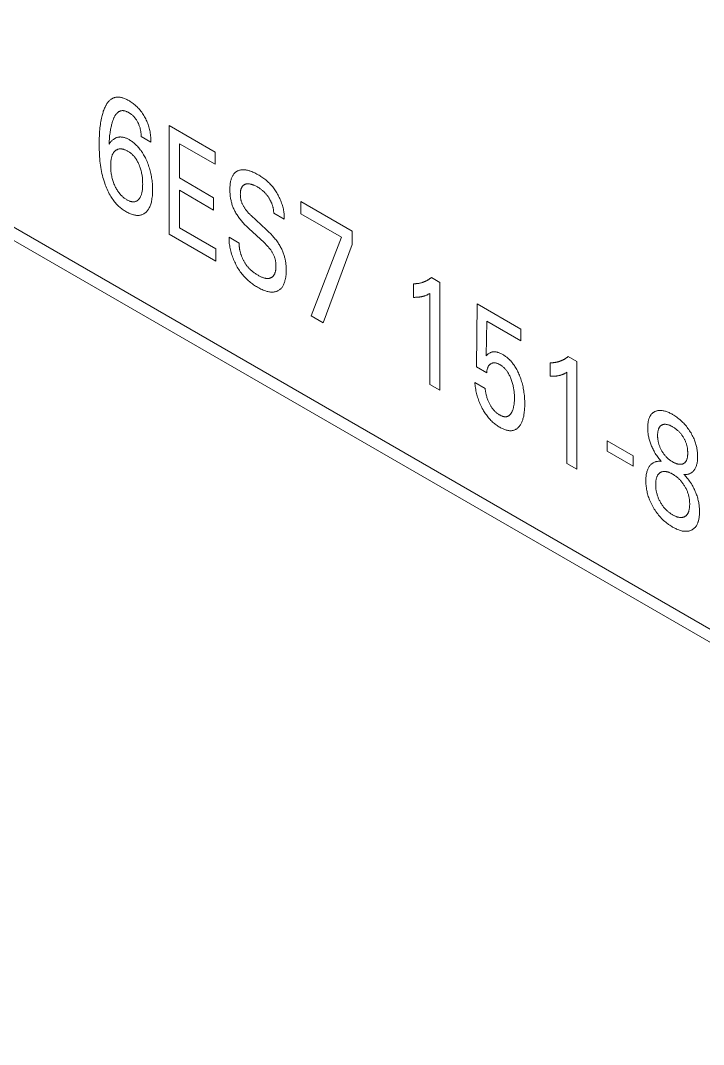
# Model space of a CAD drawing. Header units: inches. Extents: x 67248 to 85686, y -40174 to -31152.
# Drawn here: x 75342.52 to 75351.95, y -37990.27 to -37976.13 of the extents above; entities that cross this region are included whole.
import ezdxf

# ---------------------------------------------------------------- set-up
doc = ezdxf.new("R2010")
doc.units = ezdxf.units.IN
doc.header["$MEASUREMENT"] = 0

# ---------------------------------------------------------------- blocks, each defined once
blk = doc.blocks.new('ET200S')
at = {"lineweight": 0}
for p, q in [((42.434, -46.953), (64.727, -59.824)), ((42.538, -47.182), (64.83, -60.053)), ((49.005, -48.297), (49.591, -48.636)), ((49.005, -49.685), (49.005, -48.297)), ((48.772, -48.51), (48.646, -48.437)), ((49.591, -48.793), (49.136, -48.53)), ((49.136, -48.53), (49.136, -48.968)), ((49.591, -48.636), (49.591, -48.793)), ((49.136, -48.968), (49.573, -49.22)), ((49.573, -49.378), (49.136, -49.126)), ((49.136, -49.126), (49.136, -49.604)), ((49.573, -49.22), (49.573, -49.378)), ((50.69, -49.27), (51.344, -49.648)), ((50.69, -49.426), (50.69, -49.27)), ((50.054, -49.45), (50.247, -49.628)), ((50.476, -49.494), (50.343, -49.417)), ((51.208, -49.725), (50.69, -49.426)), ((49.136, -49.604), (49.603, -49.873)), ((50.218, -49.795), (50.025, -49.616)), ((49.603, -50.031), (49.005, -49.685)), ((49.77, -49.725), (49.902, -49.801)), ((50.82, -50.733), (51.208, -49.725)), ((51.344, -49.648), (51.344, -49.818)), ((49.603, -49.873), (49.603, -50.031)), ((51.344, -49.818), (50.975, -50.823)), ((52.358, -50.241), (52.467, -50.304)), ((52.128, -50.495), (52.128, -50.321)), ((52.467, -50.304), (52.467, -51.684)), ((52.338, -51.61), (52.338, -50.444)), ((52.936, -51.386), (52.944, -50.579)), ((52.944, -50.579), (53.501, -50.901)), ((50.975, -50.823), (50.82, -50.733)), ((53.065, -50.8), (53.057, -51.243)), ((53.501, -51.052), (53.065, -50.8)), ((53.501, -50.901), (53.501, -51.052)), ((53.878, -51.505), (53.878, -51.332)), ((54.108, -51.251), (54.217, -51.314)), ((54.217, -51.314), (54.217, -52.695)), ((53.065, -51.461), (52.936, -51.386)), ((54.088, -52.62), (54.088, -51.454)), ((52.467, -51.684), (52.338, -51.61)), ((52.914, -51.585), (53.046, -51.661)), ((54.606, -52.332), (54.937, -52.523)), ((54.606, -52.462), (54.606, -52.332)), ((54.937, -52.654), (54.606, -52.462)), ((54.937, -52.523), (54.937, -52.654)), ((54.217, -52.695), (54.088, -52.62))]:
    blk.add_line(p, q, dxfattribs=at)
for points in [[(48.772, -48.51), (48.772, -48.494), (48.772, -48.478), (48.771, -48.461), (48.769, -48.445), (48.768, -48.428), (48.766, -48.41), (48.763, -48.393), (48.76, -48.378), (48.757, -48.362), (48.754, -48.347), (48.75, -48.331), (48.746, -48.316), (48.741, -48.3), (48.736, -48.284), (48.73, -48.27), (48.725, -48.255), (48.718, -48.241), (48.712, -48.227), (48.705, -48.212), (48.697, -48.198), (48.69, -48.184), (48.681, -48.17), (48.672, -48.156), (48.663, -48.142), (48.654, -48.128), (48.644, -48.115), (48.633, -48.102), (48.624, -48.091), (48.615, -48.08), (48.605, -48.07), (48.595, -48.06), (48.585, -48.051), (48.575, -48.042), (48.565, -48.033), (48.554, -48.023), (48.543, -48.015), (48.531, -48.006), (48.52, -47.998), (48.508, -47.991), (48.497, -47.983), (48.485, -47.977), (48.475, -47.971), (48.464, -47.965), (48.453, -47.96), (48.443, -47.955), (48.432, -47.951), (48.422, -47.947), (48.413, -47.944), (48.404, -47.941), (48.395, -47.939), (48.386, -47.937), (48.378, -47.936), (48.369, -47.934), (48.361, -47.934), (48.353, -47.933), (48.345, -47.933), (48.337, -47.934), (48.329, -47.935), (48.322, -47.936), (48.314, -47.937), (48.307, -47.939), (48.3, -47.942), (48.293, -47.944), (48.286, -47.947), (48.28, -47.95), (48.273, -47.954), (48.267, -47.958), (48.261, -47.962), (48.253, -47.968), (48.246, -47.974), (48.24, -47.98), (48.233, -47.987), (48.227, -47.994), (48.221, -48.002), (48.215, -48.009), (48.209, -48.017), (48.204, -48.026), (48.199, -48.035), (48.194, -48.043), (48.189, -48.053), (48.185, -48.062), (48.179, -48.075), (48.174, -48.088), (48.168, -48.101), (48.163, -48.114), (48.159, -48.128), (48.155, -48.142), (48.151, -48.157), (48.147, -48.171), (48.143, -48.186), (48.139, -48.205), (48.135, -48.224), (48.131, -48.244), (48.128, -48.264), (48.125, -48.284), (48.123, -48.305), (48.12, -48.326), (48.118, -48.346), (48.116, -48.374), (48.114, -48.402), (48.112, -48.43), (48.111, -48.458), (48.11, -48.486), (48.11, -48.515), (48.11, -48.544), (48.11, -48.579)], [(48.236, -48.537), (48.237, -48.515), (48.239, -48.493), (48.24, -48.471), (48.242, -48.449), (48.244, -48.428), (48.247, -48.407), (48.249, -48.391), (48.251, -48.375), (48.253, -48.359), (48.256, -48.344), (48.259, -48.329), (48.262, -48.314), (48.266, -48.299), (48.268, -48.288), (48.271, -48.277), (48.274, -48.266), (48.278, -48.255), (48.281, -48.244), (48.285, -48.234), (48.288, -48.224), (48.292, -48.214), (48.295, -48.206), (48.299, -48.199), (48.302, -48.193), (48.305, -48.186), (48.309, -48.179), (48.312, -48.173), (48.316, -48.167), (48.32, -48.161), (48.324, -48.155), (48.329, -48.15), (48.333, -48.144), (48.338, -48.139), (48.343, -48.134), (48.347, -48.131), (48.351, -48.128), (48.355, -48.125), (48.359, -48.122), (48.363, -48.119), (48.368, -48.117), (48.372, -48.115), (48.377, -48.113), (48.382, -48.111), (48.386, -48.11), (48.391, -48.108), (48.397, -48.108), (48.402, -48.107), (48.407, -48.107), (48.412, -48.107), (48.418, -48.107), (48.423, -48.108), (48.428, -48.108), (48.434, -48.11), (48.439, -48.111), (48.445, -48.113), (48.452, -48.115), (48.458, -48.117), (48.465, -48.12), (48.472, -48.123), (48.479, -48.126), (48.485, -48.13), (48.492, -48.134), (48.498, -48.138), (48.505, -48.142), (48.512, -48.147), (48.518, -48.152), (48.525, -48.157), (48.531, -48.162), (48.538, -48.168), (48.544, -48.175), (48.551, -48.181), (48.557, -48.188), (48.563, -48.195), (48.57, -48.203), (48.575, -48.21), (48.581, -48.218), (48.586, -48.226), (48.591, -48.234), (48.596, -48.243), (48.601, -48.251), (48.606, -48.26), (48.611, -48.27), (48.615, -48.279), (48.619, -48.289), (48.623, -48.299), (48.626, -48.308), (48.629, -48.317), (48.632, -48.326), (48.634, -48.335), (48.636, -48.344), (48.638, -48.353), (48.64, -48.362), (48.641, -48.37), (48.643, -48.38), (48.644, -48.39), (48.645, -48.4), (48.645, -48.409), (48.646, -48.419), (48.646, -48.428), (48.646, -48.437)], [(48.792, -49.091), (48.792, -49.074), (48.791, -49.056), (48.79, -49.038), (48.788, -49.02), (48.786, -49.002), (48.784, -48.984), (48.781, -48.966), (48.779, -48.948), (48.775, -48.931), (48.772, -48.912), (48.767, -48.894), (48.763, -48.876), (48.758, -48.858), (48.753, -48.841), (48.747, -48.824), (48.742, -48.807), (48.735, -48.79), (48.729, -48.773), (48.722, -48.756), (48.714, -48.739), (48.708, -48.725), (48.701, -48.711), (48.694, -48.697), (48.686, -48.683), (48.678, -48.67), (48.67, -48.656), (48.662, -48.643), (48.653, -48.63), (48.645, -48.618), (48.636, -48.606), (48.627, -48.595), (48.618, -48.584), (48.608, -48.573), (48.599, -48.562), (48.589, -48.552), (48.579, -48.543), (48.57, -48.534), (48.56, -48.525), (48.551, -48.517), (48.541, -48.51), (48.531, -48.503), (48.522, -48.496), (48.512, -48.489), (48.502, -48.483), (48.492, -48.477), (48.484, -48.473), (48.475, -48.468), (48.466, -48.464), (48.458, -48.46), (48.449, -48.457), (48.441, -48.454), (48.433, -48.451), (48.424, -48.449), (48.416, -48.447), (48.408, -48.445), (48.4, -48.444), (48.392, -48.444), (48.384, -48.443), (48.376, -48.443), (48.369, -48.444), (48.361, -48.445), (48.354, -48.446), (48.347, -48.448), (48.34, -48.45), (48.333, -48.452), (48.325, -48.455), (48.318, -48.458), (48.311, -48.462), (48.304, -48.466), (48.297, -48.47), (48.291, -48.475), (48.284, -48.48), (48.278, -48.485), (48.272, -48.491), (48.267, -48.497), (48.261, -48.503), (48.255, -48.51), (48.25, -48.516), (48.245, -48.523), (48.24, -48.53), (48.236, -48.537)], [(48.11, -48.579), (48.111, -48.608), (48.112, -48.636), (48.113, -48.665), (48.115, -48.694), (48.118, -48.724), (48.12, -48.751), (48.123, -48.778), (48.127, -48.805), (48.131, -48.832), (48.136, -48.86), (48.141, -48.887), (48.146, -48.912), (48.152, -48.936), (48.158, -48.96), (48.165, -48.985), (48.173, -49.01), (48.181, -49.034), (48.188, -49.054), (48.195, -49.074), (48.203, -49.093), (48.211, -49.113), (48.22, -49.132), (48.229, -49.151), (48.239, -49.17), (48.249, -49.189), (48.258, -49.204), (48.267, -49.218), (48.277, -49.232), (48.287, -49.246), (48.297, -49.26), (48.307, -49.273), (48.318, -49.286), (48.329, -49.298), (48.34, -49.31), (48.35, -49.321), (48.361, -49.331), (48.372, -49.341), (48.383, -49.35), (48.394, -49.359), (48.406, -49.367), (48.417, -49.375), (48.428, -49.383), (48.44, -49.39), (48.451, -49.397), (48.463, -49.404), (48.476, -49.411), (48.488, -49.417), (48.5, -49.422), (48.512, -49.427), (48.524, -49.432), (48.536, -49.436), (48.548, -49.439), (48.558, -49.441), (48.567, -49.443), (48.577, -49.445), (48.586, -49.446), (48.595, -49.446), (48.604, -49.446), (48.613, -49.446), (48.622, -49.446), (48.631, -49.444), (48.639, -49.443), (48.648, -49.441), (48.656, -49.438), (48.664, -49.435), (48.671, -49.432), (48.679, -49.428), (48.686, -49.423), (48.693, -49.419), (48.7, -49.414), (48.707, -49.408), (48.713, -49.402), (48.719, -49.395), (48.725, -49.388), (48.731, -49.381), (48.737, -49.373), (48.742, -49.365), (48.747, -49.357), (48.751, -49.348), (48.757, -49.337), (48.761, -49.326), (48.766, -49.314), (48.77, -49.302), (48.774, -49.289), (48.777, -49.276), (48.78, -49.263), (48.782, -49.249), (48.785, -49.231), (48.788, -49.213), (48.79, -49.195), (48.791, -49.176), (48.792, -49.156), (48.793, -49.137), (48.793, -49.117), (48.792, -49.091)], [(48.32, -48.617), (48.324, -48.614), (48.329, -48.611), (48.333, -48.608), (48.338, -48.606), (48.343, -48.603), (48.348, -48.601), (48.354, -48.6), (48.359, -48.598), (48.365, -48.597), (48.371, -48.597), (48.377, -48.596), (48.384, -48.596), (48.391, -48.597), (48.398, -48.597), (48.405, -48.598), (48.412, -48.6), (48.419, -48.601), (48.426, -48.604), (48.434, -48.606), (48.442, -48.609), (48.45, -48.612), (48.458, -48.616), (48.466, -48.62), (48.474, -48.624), (48.482, -48.629), (48.489, -48.633), (48.496, -48.638), (48.503, -48.643), (48.51, -48.648), (48.517, -48.653), (48.524, -48.659), (48.531, -48.665), (48.538, -48.671), (48.545, -48.679), (48.552, -48.686), (48.559, -48.694), (48.566, -48.703), (48.572, -48.711), (48.578, -48.72), (48.584, -48.729), (48.59, -48.739), (48.596, -48.749), (48.602, -48.76), (48.607, -48.77), (48.612, -48.781), (48.617, -48.791), (48.622, -48.802), (48.627, -48.815), (48.631, -48.827), (48.636, -48.84), (48.64, -48.853), (48.643, -48.865), (48.647, -48.878), (48.65, -48.892), (48.653, -48.905), (48.656, -48.919), (48.658, -48.933), (48.66, -48.946), (48.662, -48.959), (48.663, -48.974), (48.664, -48.989), (48.665, -49.003), (48.666, -49.018), (48.666, -49.032), (48.667, -49.046), (48.666, -49.059), (48.666, -49.072), (48.666, -49.084), (48.665, -49.096), (48.664, -49.109), (48.662, -49.12), (48.661, -49.132), (48.659, -49.142), (48.657, -49.152), (48.655, -49.162), (48.652, -49.171), (48.65, -49.181), (48.647, -49.19), (48.643, -49.198), (48.64, -49.205), (48.637, -49.211), (48.634, -49.217), (48.63, -49.223), (48.627, -49.229), (48.623, -49.234), (48.619, -49.239), (48.614, -49.244), (48.608, -49.25)], [(48.608, -49.25), (48.604, -49.254), (48.599, -49.257), (48.594, -49.261), (48.589, -49.264), (48.584, -49.266), (48.579, -49.268), (48.573, -49.27), (48.568, -49.272), (48.562, -49.273), (48.557, -49.273), (48.551, -49.274), (48.546, -49.274), (48.54, -49.273), (48.534, -49.273), (48.528, -49.272), (48.522, -49.271), (48.515, -49.269), (48.507, -49.267), (48.5, -49.264), (48.492, -49.261), (48.484, -49.258), (48.477, -49.254), (48.469, -49.25), (48.461, -49.246), (48.454, -49.241), (48.446, -49.236), (48.439, -49.231), (48.431, -49.226), (48.424, -49.22), (48.416, -49.214), (48.409, -49.208), (48.402, -49.201), (48.394, -49.193), (48.386, -49.186), (48.379, -49.177), (48.372, -49.169), (48.364, -49.16), (48.358, -49.151), (48.351, -49.142), (48.344, -49.132), (48.338, -49.121), (48.332, -49.111), (48.326, -49.1), (48.32, -49.089), (48.315, -49.078), (48.309, -49.067), (48.304, -49.054), (48.298, -49.041), (48.293, -49.027), (48.289, -49.014), (48.284, -49.001), (48.28, -48.987), (48.276, -48.973), (48.273, -48.958), (48.27, -48.944), (48.267, -48.93), (48.265, -48.915), (48.263, -48.901), (48.261, -48.886), (48.259, -48.87), (48.258, -48.855), (48.258, -48.84), (48.257, -48.825), (48.257, -48.81), (48.257, -48.797), (48.258, -48.784), (48.258, -48.772), (48.259, -48.759), (48.26, -48.747), (48.262, -48.735), (48.264, -48.724), (48.266, -48.715), (48.268, -48.706), (48.27, -48.698), (48.272, -48.69), (48.275, -48.682), (48.278, -48.674), (48.281, -48.667), (48.285, -48.659), (48.288, -48.654), (48.291, -48.648), (48.295, -48.643), (48.298, -48.638), (48.302, -48.633), (48.306, -48.629), (48.311, -48.625), (48.315, -48.621), (48.32, -48.617)], [(50.476, -49.494), (50.477, -49.482), (50.477, -49.471), (50.477, -49.459), (50.476, -49.446), (50.475, -49.434), (50.474, -49.421), (50.472, -49.408), (50.47, -49.395), (50.468, -49.382), (50.465, -49.367), (50.461, -49.352), (50.457, -49.337), (50.453, -49.321), (50.448, -49.306), (50.443, -49.291), (50.437, -49.275), (50.431, -49.26), (50.425, -49.245), (50.419, -49.231), (50.412, -49.216), (50.405, -49.202), (50.398, -49.188), (50.391, -49.174), (50.383, -49.16), (50.374, -49.146), (50.366, -49.133), (50.357, -49.12), (50.348, -49.107), (50.339, -49.095), (50.33, -49.082), (50.32, -49.071), (50.309, -49.058), (50.298, -49.046), (50.287, -49.035), (50.276, -49.024), (50.264, -49.013), (50.252, -49.003), (50.24, -48.993), (50.228, -48.983), (50.216, -48.974), (50.204, -48.965), (50.191, -48.957), (50.179, -48.949), (50.167, -48.941), (50.154, -48.933), (50.142, -48.926), (50.128, -48.919), (50.115, -48.911), (50.101, -48.904), (50.088, -48.898), (50.074, -48.892), (50.061, -48.886), (50.047, -48.881), (50.037, -48.878), (50.026, -48.875), (50.016, -48.872), (50.005, -48.869), (49.995, -48.867), (49.985, -48.865), (49.975, -48.864), (49.965, -48.863), (49.956, -48.863), (49.946, -48.863), (49.937, -48.863), (49.928, -48.864), (49.92, -48.866), (49.911, -48.867), (49.903, -48.869), (49.895, -48.872), (49.887, -48.875), (49.88, -48.878), (49.873, -48.882), (49.867, -48.885), (49.86, -48.89), (49.854, -48.894), (49.848, -48.9), (49.842, -48.905), (49.837, -48.911), (49.832, -48.917), (49.826, -48.924), (49.822, -48.931), (49.817, -48.938), (49.813, -48.946), (49.809, -48.954), (49.805, -48.963), (49.802, -48.971), (49.799, -48.98), (49.796, -48.99), (49.794, -48.999), (49.791, -49.01), (49.789, -49.022), (49.787, -49.033), (49.785, -49.045), (49.784, -49.057), (49.783, -49.07), (49.782, -49.082)], [(49.782, -49.082), (49.781, -49.094), (49.781, -49.106), (49.781, -49.118), (49.781, -49.13), (49.781, -49.143), (49.782, -49.155), (49.783, -49.168), (49.784, -49.181), (49.785, -49.193), (49.787, -49.206), (49.789, -49.22), (49.791, -49.231), (49.793, -49.243), (49.796, -49.255), (49.798, -49.267), (49.801, -49.279), (49.805, -49.291), (49.808, -49.303), (49.812, -49.315), (49.816, -49.327), (49.821, -49.338), (49.825, -49.349), (49.83, -49.361), (49.835, -49.372), (49.84, -49.383), (49.846, -49.394), (49.852, -49.405), (49.859, -49.417), (49.866, -49.429), (49.873, -49.441), (49.881, -49.452), (49.889, -49.463), (49.897, -49.475), (49.906, -49.487), (49.915, -49.499), (49.925, -49.511), (49.934, -49.522), (49.944, -49.534), (49.954, -49.545), (49.966, -49.557), (49.977, -49.57), (49.989, -49.582), (50.001, -49.593), (50.013, -49.605), (50.025, -49.616)], [(50.054, -49.45), (50.046, -49.443), (50.039, -49.436), (50.031, -49.428), (50.024, -49.421), (50.017, -49.413), (50.01, -49.405), (50.003, -49.397), (49.996, -49.389), (49.989, -49.38), (49.983, -49.372), (49.976, -49.363), (49.972, -49.356), (49.967, -49.349), (49.962, -49.341), (49.958, -49.334), (49.954, -49.327), (49.95, -49.319), (49.946, -49.312), (49.942, -49.304), (49.939, -49.296), (49.936, -49.289), (49.933, -49.281), (49.93, -49.273), (49.927, -49.265), (49.925, -49.258), (49.923, -49.25), (49.921, -49.242), (49.92, -49.234), (49.918, -49.226), (49.917, -49.219), (49.916, -49.211), (49.916, -49.204), (49.915, -49.196), (49.915, -49.189), (49.915, -49.182), (49.914, -49.175), (49.915, -49.168), (49.915, -49.161), (49.915, -49.154), (49.916, -49.148), (49.917, -49.142), (49.918, -49.135), (49.919, -49.129), (49.92, -49.123), (49.921, -49.117), (49.923, -49.112), (49.924, -49.107), (49.926, -49.102), (49.928, -49.097), (49.93, -49.093), (49.932, -49.088), (49.934, -49.084), (49.937, -49.08), (49.939, -49.076), (49.942, -49.073), (49.945, -49.069), (49.948, -49.066), (49.951, -49.063), (49.955, -49.061), (49.958, -49.058), (49.962, -49.056), (49.966, -49.054), (49.969, -49.052), (49.973, -49.05), (49.977, -49.048), (49.982, -49.047), (49.986, -49.046), (49.99, -49.045), (49.995, -49.044), (50.001, -49.044), (50.006, -49.043), (50.011, -49.043), (50.017, -49.043), (50.022, -49.044), (50.028, -49.044), (50.033, -49.045), (50.04, -49.046), (50.046, -49.047), (50.052, -49.049), (50.058, -49.05), (50.065, -49.052), (50.071, -49.054), (50.078, -49.057), (50.084, -49.059), (50.092, -49.062), (50.101, -49.066), (50.109, -49.07), (50.117, -49.074), (50.126, -49.078), (50.134, -49.083), (50.142, -49.088), (50.149, -49.092), (50.156, -49.096), (50.163, -49.101), (50.17, -49.106), (50.177, -49.111), (50.184, -49.116), (50.191, -49.122), (50.199, -49.128), (50.206, -49.135), (50.214, -49.141)], [(50.214, -49.141), (50.219, -49.147), (50.225, -49.152), (50.23, -49.158), (50.235, -49.164), (50.241, -49.17), (50.246, -49.176), (50.251, -49.182), (50.256, -49.188), (50.26, -49.194), (50.265, -49.201), (50.27, -49.207), (50.274, -49.214), (50.278, -49.22), (50.282, -49.227), (50.286, -49.233), (50.29, -49.239), (50.294, -49.246), (50.297, -49.252), (50.301, -49.259), (50.304, -49.265), (50.307, -49.272), (50.31, -49.279), (50.313, -49.285), (50.316, -49.292), (50.318, -49.299), (50.321, -49.306), (50.323, -49.312), (50.325, -49.319), (50.327, -49.326), (50.329, -49.333), (50.331, -49.34), (50.333, -49.346), (50.334, -49.353), (50.336, -49.36), (50.337, -49.366), (50.338, -49.373), (50.339, -49.379), (50.34, -49.386), (50.341, -49.392), (50.341, -49.398), (50.342, -49.405), (50.342, -49.411), (50.343, -49.417)], [(50.501, -50.16), (50.501, -50.14), (50.501, -50.127), (50.501, -50.115), (50.5, -50.102), (50.499, -50.089), (50.498, -50.076), (50.497, -50.063), (50.495, -50.049), (50.493, -50.036), (50.491, -50.025), (50.489, -50.014), (50.487, -50.004), (50.484, -49.993), (50.481, -49.982), (50.478, -49.971), (50.475, -49.96), (50.472, -49.949), (50.468, -49.938), (50.464, -49.926), (50.459, -49.914), (50.454, -49.902), (50.449, -49.891), (50.444, -49.879), (50.438, -49.868), (50.433, -49.856), (50.426, -49.845), (50.419, -49.833), (50.412, -49.821), (50.404, -49.809), (50.397, -49.797), (50.389, -49.785), (50.38, -49.774), (50.371, -49.761), (50.361, -49.749), (50.351, -49.737), (50.341, -49.725), (50.331, -49.713), (50.321, -49.702), (50.309, -49.689), (50.297, -49.676), (50.284, -49.664), (50.272, -49.652), (50.26, -49.64), (50.247, -49.628)], [(49.77, -49.725), (49.77, -49.738), (49.77, -49.751), (49.77, -49.765), (49.771, -49.779), (49.773, -49.793), (49.774, -49.808), (49.776, -49.823), (49.779, -49.838), (49.782, -49.853), (49.785, -49.87), (49.789, -49.888), (49.794, -49.905), (49.799, -49.923), (49.804, -49.941), (49.81, -49.958), (49.816, -49.976), (49.823, -49.994), (49.829, -50.011), (49.836, -50.027), (49.844, -50.043), (49.851, -50.059), (49.859, -50.075), (49.867, -50.091), (49.876, -50.107), (49.885, -50.122), (49.894, -50.137), (49.904, -50.152), (49.914, -50.167), (49.924, -50.181), (49.934, -50.194), (49.945, -50.208), (49.956, -50.221), (49.968, -50.234), (49.98, -50.247), (49.992, -50.259), (50.005, -50.271), (50.018, -50.282), (50.031, -50.293), (50.043, -50.304), (50.057, -50.314), (50.07, -50.323), (50.083, -50.333), (50.096, -50.342), (50.11, -50.35), (50.123, -50.358), (50.136, -50.366), (50.15, -50.374), (50.165, -50.382), (50.179, -50.389), (50.193, -50.395), (50.207, -50.402), (50.221, -50.407), (50.235, -50.412), (50.246, -50.416), (50.257, -50.419), (50.268, -50.421), (50.279, -50.424), (50.289, -50.425), (50.3, -50.427), (50.31, -50.427), (50.321, -50.428), (50.329, -50.428), (50.337, -50.427), (50.346, -50.426), (50.354, -50.425), (50.362, -50.423), (50.369, -50.421), (50.377, -50.419), (50.384, -50.416), (50.392, -50.413), (50.399, -50.41), (50.406, -50.406), (50.412, -50.401), (50.419, -50.396), (50.425, -50.391), (50.431, -50.386), (50.437, -50.38), (50.442, -50.374), (50.448, -50.367), (50.453, -50.36), (50.458, -50.352), (50.463, -50.343), (50.468, -50.333), (50.472, -50.323), (50.476, -50.313), (50.48, -50.303), (50.483, -50.292), (50.486, -50.281), (50.489, -50.269), (50.492, -50.254), (50.495, -50.239), (50.497, -50.224), (50.499, -50.208), (50.5, -50.192), (50.501, -50.176), (50.501, -50.16)], [(50.041, -50.139), (50.035, -50.133), (50.03, -50.128), (50.025, -50.122), (50.019, -50.117), (50.014, -50.111), (50.009, -50.105), (50.004, -50.099), (49.999, -50.093), (49.994, -50.086), (49.99, -50.079), (49.985, -50.073), (49.98, -50.066), (49.976, -50.059), (49.972, -50.052), (49.967, -50.045), (49.963, -50.037), (49.959, -50.03), (49.955, -50.023), (49.951, -50.015), (49.948, -50.008), (49.944, -50), (49.941, -49.992), (49.938, -49.985), (49.934, -49.977), (49.931, -49.969), (49.928, -49.961), (49.925, -49.953), (49.923, -49.945), (49.92, -49.937), (49.917, -49.929), (49.915, -49.92), (49.913, -49.912), (49.911, -49.904), (49.909, -49.896), (49.908, -49.888), (49.906, -49.881), (49.905, -49.874), (49.904, -49.868), (49.903, -49.861), (49.903, -49.855), (49.902, -49.848), (49.902, -49.842), (49.901, -49.836), (49.901, -49.83), (49.901, -49.824), (49.901, -49.818), (49.901, -49.812), (49.902, -49.807), (49.902, -49.801)], [(50.218, -49.795), (50.227, -49.802), (50.235, -49.81), (50.243, -49.818), (50.25, -49.826), (50.258, -49.834), (50.266, -49.843), (50.274, -49.851), (50.281, -49.86), (50.288, -49.869), (50.296, -49.879), (50.303, -49.888), (50.308, -49.896), (50.313, -49.903), (50.318, -49.911), (50.322, -49.919), (50.327, -49.927), (50.331, -49.935), (50.336, -49.943), (50.34, -49.951), (50.343, -49.959), (50.347, -49.967), (50.35, -49.975), (50.353, -49.983), (50.356, -49.992), (50.359, -50.001), (50.361, -50.01), (50.363, -50.019), (50.364, -50.028), (50.366, -50.037), (50.367, -50.046), (50.368, -50.054), (50.369, -50.063), (50.369, -50.071), (50.37, -50.08), (50.37, -50.088), (50.37, -50.097), (50.37, -50.105), (50.37, -50.114), (50.369, -50.122), (50.369, -50.13), (50.368, -50.138), (50.367, -50.146), (50.365, -50.153), (50.364, -50.159), (50.363, -50.165), (50.361, -50.171), (50.36, -50.177), (50.358, -50.182), (50.356, -50.187), (50.354, -50.193), (50.352, -50.197), (50.349, -50.202), (50.347, -50.207), (50.344, -50.211), (50.341, -50.215), (50.338, -50.219), (50.335, -50.223), (50.332, -50.226), (50.329, -50.229), (50.325, -50.232), (50.322, -50.235), (50.318, -50.238), (50.314, -50.24), (50.31, -50.242), (50.306, -50.245), (50.302, -50.246), (50.298, -50.248), (50.294, -50.25), (50.289, -50.251), (50.285, -50.252), (50.28, -50.253), (50.275, -50.254), (50.271, -50.254), (50.266, -50.254), (50.26, -50.254), (50.254, -50.254), (50.248, -50.253), (50.242, -50.252), (50.236, -50.251), (50.229, -50.25), (50.223, -50.248), (50.216, -50.246), (50.21, -50.244), (50.203, -50.242), (50.195, -50.239), (50.187, -50.235), (50.178, -50.231), (50.17, -50.227), (50.162, -50.223), (50.153, -50.218), (50.145, -50.213), (50.136, -50.209), (50.127, -50.203), (50.118, -50.198), (50.109, -50.192), (50.1, -50.186), (50.092, -50.18), (50.083, -50.174), (50.074, -50.167), (50.066, -50.161), (50.057, -50.153), (50.049, -50.146), (50.041, -50.139)], [(52.358, -50.241), (52.353, -50.245), (52.348, -50.248), (52.344, -50.252), (52.339, -50.256), (52.334, -50.259), (52.329, -50.263), (52.324, -50.266), (52.319, -50.269), (52.314, -50.272), (52.309, -50.275), (52.303, -50.278), (52.298, -50.281), (52.293, -50.284), (52.287, -50.287), (52.282, -50.289), (52.277, -50.291), (52.272, -50.294), (52.266, -50.296), (52.261, -50.298), (52.256, -50.3), (52.25, -50.302), (52.245, -50.304), (52.239, -50.306), (52.233, -50.308), (52.228, -50.309), (52.222, -50.311), (52.216, -50.312), (52.211, -50.313), (52.205, -50.315), (52.199, -50.316), (52.194, -50.317), (52.188, -50.318), (52.182, -50.318), (52.176, -50.319), (52.17, -50.32), (52.164, -50.32), (52.158, -50.321), (52.152, -50.321), (52.146, -50.321), (52.14, -50.321), (52.134, -50.321), (52.128, -50.321)], [(52.128, -50.495), (52.136, -50.495), (52.145, -50.495), (52.153, -50.494), (52.161, -50.494), (52.17, -50.494), (52.178, -50.493), (52.187, -50.493), (52.193, -50.492), (52.2, -50.492), (52.206, -50.491), (52.212, -50.49), (52.219, -50.489), (52.225, -50.488), (52.231, -50.487), (52.237, -50.486), (52.243, -50.485), (52.248, -50.483), (52.254, -50.482), (52.259, -50.48), (52.265, -50.479), (52.27, -50.477), (52.275, -50.475), (52.28, -50.474), (52.285, -50.472), (52.289, -50.47), (52.294, -50.468), (52.298, -50.466), (52.303, -50.464), (52.308, -50.461), (52.313, -50.459), (52.317, -50.456), (52.324, -50.452), (52.331, -50.448), (52.338, -50.444)], [(53.547, -51.756), (53.544, -51.728), (53.542, -51.711), (53.539, -51.694), (53.536, -51.676), (53.533, -51.659), (53.53, -51.641), (53.526, -51.623), (53.521, -51.605), (53.517, -51.589), (53.512, -51.572), (53.507, -51.556), (53.502, -51.539), (53.496, -51.523), (53.49, -51.507), (53.484, -51.49), (53.478, -51.476), (53.472, -51.462), (53.465, -51.448), (53.458, -51.434), (53.451, -51.42), (53.443, -51.406), (53.435, -51.393), (53.427, -51.38), (53.42, -51.369), (53.412, -51.358), (53.405, -51.348), (53.397, -51.338), (53.389, -51.328), (53.381, -51.319), (53.373, -51.309), (53.364, -51.301), (53.356, -51.292), (53.347, -51.284), (53.339, -51.277), (53.331, -51.269), (53.322, -51.262), (53.314, -51.256), (53.305, -51.25), (53.296, -51.244), (53.288, -51.238), (53.279, -51.232), (53.27, -51.227), (53.262, -51.222), (53.253, -51.218), (53.244, -51.213), (53.235, -51.209), (53.226, -51.206), (53.218, -51.202), (53.209, -51.199), (53.202, -51.197), (53.195, -51.196), (53.188, -51.194), (53.181, -51.193), (53.174, -51.192), (53.168, -51.192), (53.161, -51.191), (53.155, -51.191), (53.148, -51.192), (53.142, -51.193), (53.136, -51.194), (53.13, -51.195), (53.125, -51.197), (53.119, -51.199), (53.114, -51.201), (53.108, -51.203), (53.1, -51.208), (53.093, -51.213), (53.084, -51.219), (53.076, -51.226), (53.066, -51.234), (53.057, -51.243)], [(53.065, -51.461), (53.065, -51.453), (53.066, -51.445), (53.067, -51.437), (53.069, -51.429), (53.07, -51.422), (53.072, -51.414), (53.074, -51.407), (53.076, -51.401), (53.078, -51.395), (53.08, -51.389), (53.083, -51.383), (53.086, -51.378), (53.089, -51.373), (53.092, -51.368), (53.095, -51.364), (53.098, -51.361), (53.102, -51.357), (53.105, -51.354), (53.108, -51.351), (53.112, -51.348), (53.116, -51.345), (53.12, -51.343), (53.124, -51.341), (53.129, -51.339), (53.133, -51.337), (53.138, -51.335), (53.143, -51.334), (53.148, -51.333), (53.153, -51.332), (53.158, -51.332), (53.163, -51.332), (53.168, -51.332), (53.174, -51.333), (53.179, -51.334), (53.185, -51.335), (53.19, -51.336), (53.196, -51.338), (53.202, -51.34), (53.208, -51.343), (53.214, -51.345), (53.22, -51.348), (53.226, -51.351), (53.232, -51.355), (53.239, -51.359), (53.245, -51.363), (53.252, -51.367), (53.258, -51.371), (53.264, -51.376), (53.271, -51.381), (53.277, -51.387), (53.283, -51.392), (53.289, -51.398), (53.295, -51.405), (53.302, -51.412), (53.308, -51.419), (53.314, -51.426), (53.32, -51.434), (53.325, -51.441), (53.331, -51.449), (53.336, -51.458), (53.343, -51.468), (53.349, -51.478), (53.354, -51.489), (53.36, -51.5), (53.365, -51.511), (53.37, -51.522), (53.374, -51.533), (53.379, -51.546), (53.384, -51.559), (53.388, -51.572), (53.392, -51.585), (53.396, -51.598), (53.399, -51.611), (53.402, -51.623), (53.405, -51.635), (53.407, -51.647), (53.41, -51.659), (53.412, -51.671), (53.413, -51.682), (53.415, -51.694), (53.416, -51.709), (53.418, -51.724), (53.419, -51.739), (53.419, -51.754), (53.42, -51.768), (53.42, -51.783), (53.42, -51.796), (53.419, -51.81), (53.419, -51.824), (53.418, -51.837), (53.417, -51.85)], [(54.108, -51.251), (54.103, -51.255), (54.099, -51.259), (54.094, -51.263), (54.089, -51.266), (54.084, -51.27), (54.079, -51.273), (54.074, -51.276), (54.069, -51.28), (54.064, -51.283), (54.059, -51.286), (54.054, -51.289), (54.048, -51.292), (54.043, -51.294), (54.038, -51.297), (54.032, -51.299), (54.027, -51.302), (54.022, -51.304), (54.017, -51.306), (54.011, -51.309), (54.006, -51.311), (54, -51.313), (53.995, -51.315), (53.989, -51.316), (53.984, -51.318), (53.978, -51.32), (53.972, -51.321), (53.967, -51.323), (53.961, -51.324), (53.955, -51.325), (53.949, -51.326), (53.944, -51.327), (53.938, -51.328), (53.932, -51.329), (53.926, -51.33), (53.92, -51.33), (53.914, -51.331), (53.908, -51.331), (53.902, -51.332), (53.896, -51.332), (53.89, -51.332), (53.884, -51.332), (53.878, -51.332)], [(53.878, -51.505), (53.886, -51.505), (53.895, -51.505), (53.903, -51.505), (53.912, -51.505), (53.92, -51.504), (53.928, -51.504), (53.937, -51.503), (53.943, -51.503), (53.95, -51.502), (53.956, -51.502), (53.963, -51.501), (53.969, -51.5), (53.975, -51.499), (53.981, -51.498), (53.988, -51.496), (53.993, -51.495), (53.999, -51.494), (54.004, -51.492), (54.009, -51.491), (54.015, -51.489), (54.02, -51.488), (54.025, -51.486), (54.03, -51.484), (54.035, -51.482), (54.039, -51.48), (54.044, -51.478), (54.048, -51.476), (54.053, -51.474), (54.058, -51.472), (54.063, -51.469), (54.068, -51.467), (54.075, -51.463), (54.082, -51.459), (54.088, -51.454)], [(52.914, -51.585), (52.915, -51.602), (52.917, -51.619), (52.919, -51.637), (52.922, -51.654), (52.925, -51.672), (52.928, -51.69), (52.932, -51.708), (52.935, -51.724), (52.94, -51.741), (52.944, -51.757), (52.949, -51.774), (52.954, -51.791), (52.96, -51.807), (52.966, -51.824), (52.972, -51.839), (52.979, -51.855), (52.986, -51.871), (52.993, -51.886), (53.001, -51.902), (53.009, -51.917), (53.018, -51.932), (53.026, -51.946), (53.034, -51.96), (53.043, -51.973), (53.052, -51.986), (53.061, -51.999), (53.07, -52.012), (53.08, -52.024), (53.089, -52.036), (53.099, -52.048), (53.109, -52.059), (53.12, -52.069), (53.13, -52.08), (53.141, -52.09), (53.151, -52.099), (53.163, -52.109), (53.174, -52.118), (53.186, -52.127), (53.197, -52.135), (53.209, -52.143), (53.221, -52.15), (53.232, -52.157), (53.243, -52.163), (53.253, -52.169), (53.264, -52.174), (53.274, -52.179), (53.284, -52.183), (53.295, -52.187), (53.305, -52.191), (53.315, -52.194), (53.325, -52.196), (53.334, -52.198), (53.342, -52.199), (53.35, -52.2), (53.358, -52.201), (53.366, -52.201), (53.374, -52.201), (53.382, -52.201), (53.389, -52.2), (53.397, -52.199), (53.404, -52.197), (53.411, -52.195), (53.418, -52.193), (53.425, -52.19), (53.432, -52.187), (53.438, -52.183), (53.445, -52.18), (53.451, -52.175), (53.457, -52.171), (53.463, -52.166), (53.468, -52.161), (53.474, -52.154), (53.48, -52.148), (53.486, -52.141), (53.491, -52.133), (53.496, -52.125), (53.501, -52.117), (53.506, -52.109), (53.51, -52.1), (53.514, -52.091), (53.519, -52.081), (53.522, -52.071), (53.526, -52.06), (53.529, -52.049), (53.532, -52.038), (53.535, -52.026), (53.538, -52.015), (53.54, -52.003), (53.542, -51.991), (53.544, -51.975), (53.546, -51.96), (53.548, -51.944), (53.549, -51.927), (53.55, -51.911), (53.551, -51.894), (53.551, -51.878), (53.551, -51.861), (53.551, -51.84), (53.551, -51.819), (53.55, -51.798), (53.548, -51.777), (53.547, -51.756)], [(53.417, -51.85), (53.415, -51.866), (53.413, -51.875), (53.412, -51.884), (53.41, -51.892), (53.409, -51.901), (53.407, -51.909), (53.405, -51.917), (53.402, -51.925), (53.4, -51.933), (53.398, -51.939), (53.395, -51.945), (53.393, -51.951), (53.39, -51.957), (53.387, -51.962), (53.384, -51.968), (53.381, -51.973), (53.378, -51.978), (53.375, -51.983), (53.372, -51.987), (53.369, -51.991), (53.366, -51.994), (53.363, -51.998), (53.359, -52.001), (53.356, -52.004), (53.352, -52.007), (53.349, -52.01), (53.345, -52.012), (53.341, -52.014), (53.337, -52.016), (53.333, -52.018), (53.329, -52.019), (53.325, -52.02), (53.321, -52.021), (53.317, -52.022), (53.312, -52.023), (53.308, -52.023), (53.303, -52.023), (53.299, -52.023), (53.294, -52.023), (53.289, -52.022), (53.284, -52.021), (53.278, -52.02), (53.273, -52.018), (53.267, -52.016), (53.261, -52.014), (53.256, -52.012), (53.25, -52.009), (53.244, -52.006), (53.238, -52.003), (53.232, -52), (53.226, -51.996), (53.22, -51.992), (53.214, -51.988), (53.207, -51.984), (53.201, -51.979), (53.195, -51.975), (53.189, -51.97), (53.183, -51.965), (53.177, -51.959), (53.171, -51.954), (53.165, -51.948), (53.159, -51.942), (53.154, -51.936), (53.148, -51.929), (53.143, -51.923), (53.138, -51.916), (53.132, -51.908), (53.127, -51.901), (53.122, -51.893), (53.117, -51.885), (53.113, -51.877), (53.108, -51.869), (53.104, -51.861), (53.099, -51.853), (53.095, -51.844), (53.092, -51.836), (53.088, -51.827), (53.084, -51.819), (53.081, -51.81), (53.077, -51.799), (53.073, -51.788), (53.069, -51.776), (53.066, -51.765), (53.063, -51.754), (53.06, -51.743), (53.057, -51.732), (53.055, -51.723), (53.053, -51.714), (53.051, -51.704), (53.05, -51.695), (53.049, -51.686), (53.047, -51.678), (53.046, -51.669), (53.046, -51.661)], [(55.29, -51.942), (55.283, -51.942), (55.275, -51.942), (55.268, -51.943), (55.261, -51.943), (55.254, -51.944), (55.247, -51.946), (55.24, -51.947), (55.234, -51.949), (55.227, -51.952), (55.221, -51.954), (55.215, -51.957), (55.21, -51.959), (55.204, -51.963), (55.199, -51.966), (55.194, -51.97), (55.188, -51.973), (55.184, -51.978), (55.179, -51.982), (55.174, -51.987), (55.17, -51.992), (55.166, -51.997), (55.162, -52.002), (55.158, -52.008), (55.155, -52.014), (55.151, -52.02), (55.148, -52.027), (55.145, -52.034), (55.143, -52.041), (55.14, -52.048), (55.138, -52.055), (55.136, -52.062), (55.133, -52.072), (55.131, -52.081), (55.13, -52.091), (55.128, -52.101), (55.127, -52.111), (55.126, -52.121), (55.125, -52.132), (55.125, -52.142), (55.124, -52.153), (55.124, -52.164), (55.124, -52.175), (55.125, -52.187), (55.125, -52.198), (55.126, -52.21), (55.127, -52.222), (55.128, -52.234), (55.13, -52.246), (55.132, -52.258), (55.134, -52.27), (55.137, -52.283), (55.139, -52.296), (55.143, -52.309), (55.146, -52.322), (55.15, -52.335), (55.154, -52.348), (55.159, -52.361), (55.163, -52.374), (55.168, -52.387), (55.174, -52.4), (55.18, -52.413), (55.186, -52.426), (55.192, -52.439), (55.198, -52.451), (55.205, -52.464), (55.212, -52.476), (55.221, -52.491), (55.23, -52.505), (55.239, -52.519), (55.248, -52.532), (55.258, -52.545), (55.268, -52.558), (55.278, -52.57), (55.288, -52.581), (55.298, -52.593)], [(55.588, -52.761), (55.599, -52.762), (55.609, -52.762), (55.619, -52.761), (55.629, -52.76), (55.639, -52.758), (55.648, -52.755), (55.655, -52.753), (55.661, -52.75), (55.668, -52.747), (55.674, -52.744), (55.681, -52.74), (55.687, -52.736), (55.693, -52.732), (55.698, -52.727), (55.704, -52.722), (55.709, -52.716), (55.714, -52.711), (55.719, -52.705), (55.723, -52.698), (55.728, -52.691), (55.732, -52.683), (55.737, -52.674), (55.74, -52.666), (55.744, -52.657), (55.747, -52.647), (55.75, -52.638), (55.752, -52.628), (55.755, -52.617), (55.757, -52.605), (55.759, -52.594), (55.76, -52.582), (55.761, -52.57), (55.762, -52.557), (55.762, -52.545), (55.762, -52.532), (55.762, -52.518), (55.762, -52.504), (55.761, -52.49), (55.76, -52.476), (55.758, -52.462), (55.756, -52.447), (55.754, -52.432), (55.751, -52.417), (55.748, -52.404), (55.745, -52.39), (55.741, -52.376), (55.737, -52.362), (55.732, -52.349), (55.727, -52.335), (55.722, -52.321), (55.717, -52.307), (55.71, -52.291), (55.702, -52.276), (55.694, -52.261), (55.686, -52.245), (55.678, -52.23), (55.669, -52.216), (55.659, -52.201), (55.65, -52.187), (55.639, -52.172), (55.629, -52.158), (55.618, -52.145), (55.607, -52.132), (55.596, -52.119), (55.585, -52.106), (55.573, -52.094), (55.561, -52.082), (55.549, -52.071), (55.537, -52.06), (55.524, -52.05), (55.511, -52.039), (55.497, -52.029), (55.484, -52.019), (55.47, -52.01), (55.457, -52.002), (55.443, -51.994), (55.432, -51.987), (55.42, -51.981), (55.408, -51.975), (55.397, -51.97), (55.385, -51.965), (55.374, -51.96), (55.362, -51.956), (55.352, -51.953), (55.341, -51.95), (55.331, -51.947), (55.32, -51.945), (55.31, -51.944), (55.3, -51.943), (55.29, -51.942)], [(55.31, -52.469), (55.305, -52.462), (55.3, -52.454), (55.296, -52.446), (55.292, -52.438), (55.288, -52.429), (55.284, -52.421), (55.28, -52.413), (55.277, -52.405), (55.273, -52.396), (55.27, -52.387), (55.268, -52.378), (55.265, -52.37), (55.263, -52.361), (55.261, -52.352), (55.259, -52.344), (55.257, -52.335), (55.256, -52.327), (55.254, -52.319), (55.253, -52.31), (55.252, -52.302), (55.252, -52.294), (55.251, -52.286), (55.251, -52.278), (55.25, -52.27), (55.25, -52.262), (55.25, -52.254), (55.251, -52.247), (55.251, -52.239), (55.252, -52.232), (55.252, -52.225), (55.253, -52.218), (55.254, -52.211), (55.256, -52.204), (55.257, -52.197), (55.258, -52.192), (55.26, -52.187), (55.262, -52.182), (55.263, -52.177), (55.265, -52.172), (55.267, -52.168), (55.269, -52.164), (55.272, -52.159), (55.274, -52.155), (55.277, -52.152), (55.28, -52.148), (55.282, -52.145), (55.285, -52.143), (55.288, -52.14), (55.291, -52.137), (55.294, -52.135), (55.297, -52.133), (55.3, -52.131), (55.303, -52.129), (55.307, -52.127), (55.31, -52.126), (55.314, -52.124), (55.318, -52.123), (55.322, -52.122), (55.326, -52.121), (55.331, -52.12), (55.335, -52.119), (55.339, -52.119), (55.344, -52.119), (55.348, -52.119), (55.353, -52.119), (55.359, -52.12), (55.364, -52.12), (55.37, -52.121), (55.375, -52.123), (55.381, -52.124), (55.387, -52.126), (55.392, -52.127), (55.399, -52.13), (55.405, -52.132), (55.411, -52.135), (55.418, -52.138), (55.424, -52.141), (55.43, -52.144), (55.437, -52.148), (55.443, -52.151), (55.451, -52.155), (55.458, -52.16), (55.465, -52.165), (55.472, -52.17), (55.48, -52.175), (55.487, -52.18), (55.494, -52.186), (55.501, -52.192), (55.507, -52.197), (55.514, -52.203), (55.52, -52.209), (55.526, -52.216), (55.532, -52.222), (55.538, -52.229), (55.544, -52.235), (55.55, -52.242), (55.555, -52.249), (55.561, -52.257), (55.566, -52.264), (55.571, -52.271), (55.576, -52.279), (55.577, -52.281)], [(55.577, -52.281), (55.582, -52.288), (55.586, -52.296), (55.591, -52.304), (55.595, -52.312), (55.599, -52.319), (55.603, -52.327), (55.606, -52.335), (55.609, -52.344), (55.613, -52.352), (55.616, -52.361), (55.619, -52.369), (55.621, -52.378), (55.624, -52.387), (55.626, -52.395), (55.628, -52.404), (55.629, -52.412), (55.631, -52.42), (55.632, -52.429), (55.633, -52.437), (55.634, -52.445), (55.635, -52.453), (55.635, -52.461), (55.636, -52.469), (55.636, -52.477), (55.636, -52.485), (55.636, -52.493), (55.636, -52.5), (55.636, -52.508), (55.635, -52.515), (55.634, -52.523), (55.633, -52.53), (55.632, -52.537), (55.631, -52.544), (55.63, -52.551), (55.628, -52.556), (55.627, -52.561), (55.625, -52.566), (55.623, -52.571), (55.622, -52.576), (55.619, -52.58), (55.617, -52.585), (55.615, -52.589), (55.612, -52.593), (55.61, -52.597), (55.607, -52.6), (55.604, -52.604), (55.601, -52.607), (55.598, -52.61), (55.595, -52.613), (55.592, -52.615), (55.588, -52.618), (55.584, -52.62), (55.581, -52.622), (55.577, -52.624), (55.573, -52.625), (55.569, -52.627), (55.565, -52.628), (55.561, -52.629), (55.557, -52.63), (55.552, -52.631), (55.548, -52.631), (55.544, -52.631), (55.539, -52.631), (55.534, -52.631), (55.529, -52.631), (55.525, -52.63), (55.52, -52.63), (55.515, -52.629), (55.51, -52.628), (55.505, -52.626), (55.5, -52.625), (55.494, -52.623), (55.488, -52.621), (55.482, -52.619), (55.475, -52.616), (55.469, -52.613), (55.463, -52.61), (55.456, -52.607), (55.45, -52.603), (55.443, -52.6), (55.436, -52.595), (55.429, -52.591), (55.421, -52.586), (55.414, -52.581), (55.407, -52.576), (55.399, -52.57), (55.392, -52.564), (55.386, -52.559), (55.379, -52.553), (55.373, -52.547), (55.366, -52.541), (55.36, -52.534), (55.354, -52.528), (55.348, -52.521), (55.342, -52.514), (55.336, -52.507), (55.331, -52.5), (55.325, -52.492), (55.32, -52.485), (55.315, -52.477), (55.31, -52.469)], [(55.298, -52.593), (55.288, -52.592), (55.279, -52.591), (55.27, -52.591), (55.26, -52.592), (55.251, -52.593), (55.243, -52.594), (55.234, -52.596), (55.226, -52.598), (55.218, -52.6), (55.21, -52.604), (55.203, -52.607), (55.195, -52.611), (55.188, -52.615), (55.182, -52.619), (55.176, -52.624), (55.169, -52.629), (55.164, -52.635), (55.158, -52.641), (55.153, -52.647), (55.147, -52.653), (55.143, -52.66), (55.137, -52.668), (55.133, -52.677), (55.128, -52.686), (55.124, -52.695), (55.12, -52.705), (55.117, -52.715), (55.114, -52.725), (55.111, -52.736), (55.108, -52.748), (55.106, -52.76), (55.104, -52.772), (55.103, -52.785), (55.102, -52.798), (55.101, -52.812), (55.101, -52.825), (55.1, -52.839), (55.101, -52.854), (55.101, -52.869), (55.102, -52.885), (55.103, -52.9), (55.105, -52.916), (55.107, -52.932), (55.109, -52.949), (55.112, -52.965), (55.116, -52.98), (55.119, -52.995), (55.123, -53.01), (55.127, -53.026), (55.132, -53.041), (55.137, -53.056), (55.142, -53.071), (55.148, -53.087), (55.155, -53.104), (55.163, -53.121), (55.171, -53.137), (55.18, -53.154), (55.189, -53.17), (55.198, -53.187), (55.208, -53.203), (55.219, -53.219), (55.23, -53.235), (55.241, -53.251), (55.252, -53.266), (55.264, -53.281), (55.276, -53.295), (55.289, -53.309), (55.302, -53.323), (55.315, -53.336), (55.328, -53.349), (55.341, -53.361), (55.355, -53.372), (55.367, -53.382), (55.38, -53.392), (55.392, -53.401), (55.405, -53.41), (55.418, -53.418), (55.431, -53.426), (55.443, -53.434), (55.456, -53.441), (55.469, -53.448), (55.482, -53.454), (55.494, -53.46), (55.507, -53.465), (55.52, -53.47), (55.532, -53.475), (55.543, -53.478), (55.555, -53.481), (55.566, -53.484), (55.576, -53.486), (55.587, -53.487), (55.598, -53.488)], [(55.293, -53.129), (55.292, -53.126), (55.287, -53.117), (55.282, -53.108), (55.277, -53.099), (55.272, -53.09), (55.268, -53.08), (55.263, -53.071), (55.259, -53.061), (55.256, -53.052), (55.252, -53.042), (55.249, -53.032), (55.245, -53.022), (55.243, -53.012), (55.24, -53.002), (55.238, -52.992), (55.236, -52.983), (55.234, -52.973), (55.232, -52.962), (55.23, -52.951), (55.229, -52.94), (55.228, -52.93), (55.227, -52.919), (55.227, -52.909), (55.227, -52.899), (55.227, -52.889), (55.227, -52.88), (55.227, -52.871), (55.227, -52.863), (55.228, -52.855), (55.229, -52.846), (55.23, -52.838), (55.231, -52.83), (55.232, -52.822), (55.234, -52.815), (55.235, -52.809), (55.237, -52.803), (55.239, -52.797), (55.241, -52.792), (55.243, -52.787), (55.245, -52.781), (55.248, -52.776), (55.25, -52.771), (55.253, -52.767), (55.256, -52.762), (55.259, -52.758), (55.262, -52.755), (55.266, -52.751), (55.269, -52.748), (55.273, -52.744), (55.277, -52.741), (55.281, -52.739), (55.285, -52.736), (55.289, -52.734), (55.293, -52.732), (55.298, -52.73), (55.302, -52.728), (55.307, -52.727), (55.311, -52.725), (55.316, -52.724), (55.321, -52.723), (55.326, -52.723), (55.331, -52.722), (55.336, -52.722), (55.341, -52.722), (55.347, -52.723), (55.352, -52.723), (55.358, -52.724), (55.363, -52.725), (55.369, -52.726), (55.375, -52.727), (55.38, -52.729), (55.386, -52.731), (55.393, -52.733), (55.4, -52.736), (55.407, -52.739), (55.414, -52.742), (55.422, -52.746), (55.429, -52.749), (55.436, -52.753), (55.443, -52.757), (55.452, -52.762), (55.46, -52.767), (55.468, -52.773), (55.476, -52.778), (55.485, -52.784), (55.493, -52.791), (55.501, -52.797), (55.508, -52.803), (55.516, -52.81), (55.523, -52.817), (55.53, -52.824), (55.537, -52.831), (55.544, -52.839), (55.551, -52.846), (55.558, -52.854), (55.564, -52.862), (55.57, -52.871), (55.576, -52.879), (55.582, -52.887), (55.588, -52.896), (55.594, -52.905)], [(55.598, -53.488), (55.61, -53.488), (55.619, -53.488), (55.627, -53.488), (55.634, -53.487), (55.642, -53.486), (55.65, -53.484), (55.657, -53.483), (55.664, -53.48), (55.671, -53.478), (55.678, -53.475), (55.685, -53.472), (55.691, -53.469), (55.697, -53.466), (55.703, -53.462), (55.708, -53.458), (55.714, -53.454), (55.719, -53.449), (55.724, -53.444), (55.729, -53.439), (55.734, -53.434), (55.739, -53.428), (55.743, -53.422), (55.747, -53.416), (55.751, -53.409), (55.755, -53.402), (55.758, -53.395), (55.762, -53.388), (55.765, -53.38), (55.767, -53.373), (55.77, -53.365), (55.773, -53.356), (55.775, -53.348), (55.777, -53.338), (55.779, -53.327), (55.781, -53.316), (55.783, -53.305), (55.784, -53.294), (55.785, -53.282), (55.786, -53.271), (55.786, -53.259), (55.787, -53.247), (55.787, -53.235), (55.787, -53.221), (55.786, -53.207), (55.785, -53.193), (55.784, -53.179), (55.783, -53.164), (55.781, -53.15), (55.779, -53.135), (55.776, -53.12), (55.774, -53.106), (55.77, -53.092), (55.767, -53.078), (55.763, -53.064), (55.759, -53.05), (55.755, -53.036), (55.75, -53.022), (55.745, -53.008), (55.739, -52.994), (55.733, -52.98), (55.727, -52.966), (55.721, -52.953), (55.714, -52.939), (55.707, -52.925), (55.7, -52.912), (55.692, -52.899), (55.682, -52.882), (55.671, -52.865), (55.66, -52.848), (55.649, -52.833), (55.637, -52.817), (55.625, -52.803), (55.616, -52.792), (55.607, -52.781), (55.598, -52.771), (55.588, -52.761)], [(55.594, -52.905), (55.599, -52.914), (55.604, -52.923), (55.609, -52.932), (55.614, -52.941), (55.619, -52.95), (55.623, -52.96), (55.627, -52.969), (55.631, -52.978), (55.635, -52.988), (55.638, -52.998), (55.641, -53.008), (55.644, -53.018), (55.647, -53.027), (55.649, -53.037), (55.651, -53.047), (55.653, -53.057), (55.655, -53.067), (55.657, -53.078), (55.658, -53.088), (55.659, -53.099), (55.66, -53.109), (55.66, -53.119), (55.661, -53.129), (55.661, -53.139), (55.661, -53.148), (55.66, -53.157), (55.66, -53.166), (55.659, -53.174), (55.659, -53.183), (55.658, -53.191), (55.656, -53.199), (55.655, -53.207), (55.653, -53.215), (55.652, -53.221), (55.65, -53.227), (55.648, -53.233), (55.647, -53.239), (55.644, -53.244), (55.642, -53.249), (55.64, -53.255), (55.637, -53.26), (55.634, -53.264), (55.631, -53.269), (55.628, -53.273), (55.625, -53.277), (55.622, -53.281), (55.618, -53.284), (55.615, -53.288), (55.611, -53.291), (55.607, -53.294), (55.603, -53.296), (55.599, -53.299), (55.595, -53.301), (55.59, -53.303), (55.586, -53.305), (55.581, -53.306), (55.577, -53.308), (55.572, -53.309), (55.567, -53.31), (55.562, -53.31), (55.557, -53.311), (55.552, -53.311), (55.546, -53.311), (55.541, -53.311), (55.535, -53.31), (55.53, -53.31), (55.524, -53.309), (55.519, -53.308), (55.513, -53.306), (55.507, -53.305), (55.501, -53.303), (55.494, -53.301), (55.487, -53.298), (55.48, -53.295), (55.472, -53.292), (55.465, -53.288), (55.458, -53.285), (55.451, -53.281), (55.443, -53.277), (55.436, -53.272), (55.429, -53.268), (55.421, -53.263), (55.414, -53.258), (55.407, -53.253), (55.4, -53.247), (55.392, -53.242), (55.385, -53.236), (55.378, -53.23), (55.37, -53.223), (55.363, -53.216), (55.356, -53.209), (55.349, -53.201), (55.342, -53.194), (55.335, -53.186), (55.328, -53.178), (55.322, -53.17), (55.316, -53.162), (55.31, -53.154), (55.304, -53.146), (55.299, -53.137), (55.293, -53.129)]]:
    blk.add_lwpolyline(points, dxfattribs=at)

msp = doc.modelspace()

# ---------------------------------------------------------------- block references
at = {"xscale": 1.08, "yscale": 1.08, "zscale": 1.08}
msp.add_blockref('ET200S', (75291.648, -37925.417, 0.332), dxfattribs=at)

doc.saveas('drawing.dxf')
